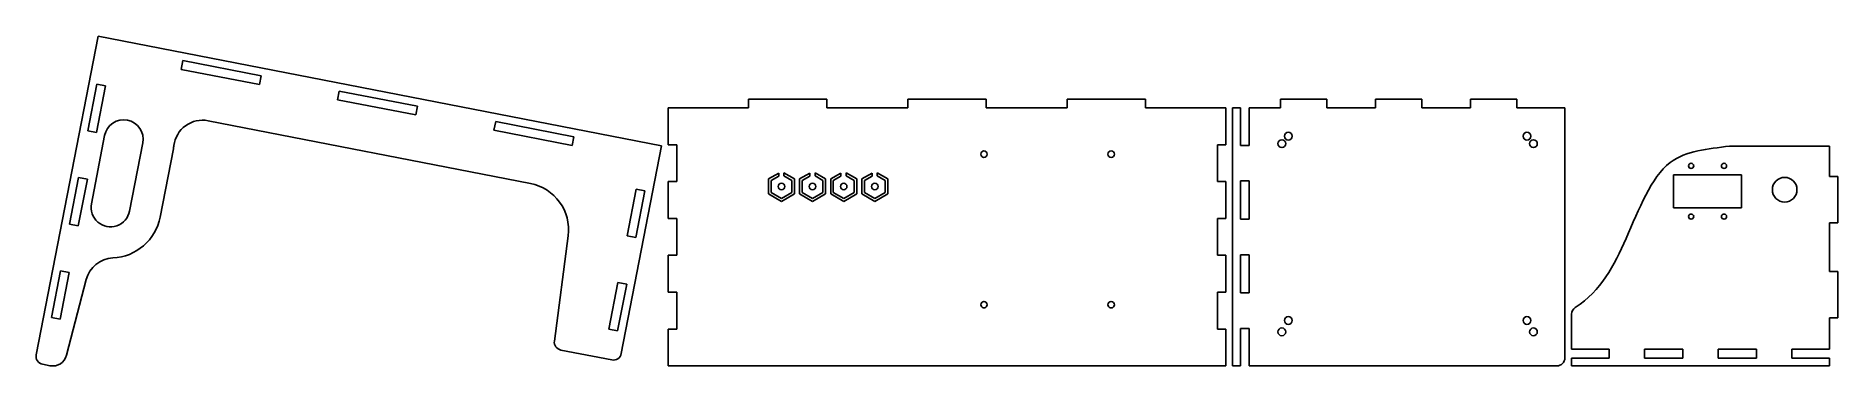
# Model space of a CAD drawing. Extents: x 35 to 729, y 35 to 162.
import ezdxf

# ---------------------------------------------------------------- set-up
doc = ezdxf.new("R2010")
doc.units = 0
doc.header["$LTSCALE"] = 0.5
doc.header["$MEASUREMENT"] = 0
doc.layers.add('VISIBLE', color=7, linetype='CONTINUOUS')

msp = doc.modelspace()

# ---------------------------------------------------------------- linework, layer by layer
at = {"layer": 'VISIBLE'}
for p, q in [((34.79, 39.16), (58.65, 161.9)), ((275.93, 119.66), (58.65, 161.9)), ((91.34, 152.44), (90.68, 149.07)), ((90.68, 149.07), (120.83, 143.21)), ((91.34, 152.44), (121.49, 146.58)), ((121.49, 146.58), (120.83, 143.21)), ((54.66, 125.37), (58.15, 143.34)), ((58.02, 124.71), (61.52, 142.69)), ((58.15, 143.34), (61.52, 142.69)), ((151.64, 140.72), (150.98, 137.35)), ((151.64, 140.72), (181.79, 134.86)), ((150.98, 137.35), (181.13, 131.49)), ((181.79, 134.86), (181.13, 131.49)), ((278.47, 134.24), (309.44, 134.24)), ((278.47, 134.24), (278.47, 120.03)), ((339.65, 137.54), (309.44, 137.54)), ((309.44, 134.24), (309.44, 137.54)), ((339.65, 134.24), (339.65, 137.54)), ((339.65, 134.24), (370.87, 134.24)), ((370.87, 134.24), (370.87, 137.54)), ((401.08, 137.54), (370.87, 137.54)), ((401.08, 134.24), (401.08, 137.54)), ((401.08, 134.24), (432.3, 134.24)), ((432.3, 134.24), (432.3, 137.54)), ((462.51, 137.54), (432.3, 137.54)), ((462.51, 134.24), (462.51, 137.54)), ((462.51, 134.24), (493.47, 134.24)), ((493.47, 134.24), (493.47, 120.03)), ((496.01, 134.24), (496.01, 34.82)), ((496.01, 134.24), (499.06, 134.24)), ((499.06, 119.78), (499.06, 134.24)), ((502.49, 119.78), (502.49, 134.24)), ((502.49, 134.24), (514.58, 134.24)), ((514.58, 137.54), (514.58, 134.24)), ((532.38, 137.54), (514.58, 137.54)), ((532.38, 137.54), (532.38, 134.24)), ((532.38, 134.24), (551.2, 134.24)), ((551.2, 137.54), (551.2, 134.24)), ((569, 137.54), (551.2, 137.54)), ((569, 137.54), (569, 134.24)), ((569, 134.24), (587.82, 134.24)), ((587.82, 137.54), (587.82, 134.24)), ((605.62, 137.54), (587.82, 137.54)), ((605.62, 137.54), (605.62, 134.24)), ((605.62, 134.24), (624.19, 134.24)), ((624.19, 134.24), (624.19, 37.96)), ((54.66, 125.37), (58.02, 124.71)), ((101.07, 129.28), (225.33, 105.12)), ((211.94, 128.99), (211.28, 125.63)), ((211.28, 125.63), (241.43, 119.77)), ((211.94, 128.99), (242.09, 123.13)), ((61.18, 123.58), (56.08, 97.32)), ((70.8, 94.46), (75.91, 120.72)), ((82.58, 92.17), (87.68, 118.43)), ((242.09, 123.13), (241.43, 119.77)), ((260.37, 39.6), (275.93, 119.66)), ((278.47, 120.03), (281.78, 120.03)), ((281.78, 120.03), (281.78, 105.83)), ((493.47, 120.03), (490.17, 120.03)), ((490.17, 105.83), (490.17, 120.03)), ((499.06, 119.78), (502.49, 119.78)), ((726.14, 119.51), (687.66, 119.51)), ((726.14, 107.81), (726.14, 119.51)), ((47.67, 89.42), (51.16, 107.39)), ((51.03, 88.76), (54.53, 106.74)), ((51.16, 107.39), (54.53, 106.74)), ((278.47, 105.83), (278.47, 91.63)), ((278.47, 105.83), (281.78, 105.83)), ((321.06, 109.13), (317.12, 106.85)), ((317.12, 106.85), (317.12, 101.07)), ((321.06, 107.97), (318.12, 106.27)), ((318.12, 106.27), (318.12, 101.65)), ((321.06, 109.13), (321.06, 107.97)), ((323.06, 108.04), (323.06, 109.19)), ((327.12, 106.85), (323.06, 109.19)), ((326.12, 106.27), (323.06, 108.04)), ((326.12, 101.65), (326.12, 106.27)), ((327.12, 101.07), (327.12, 106.85)), ((333.06, 109.13), (329.12, 106.85)), ((329.12, 106.85), (329.12, 101.07)), ((333.06, 107.97), (330.12, 106.27)), ((330.12, 106.27), (330.12, 101.65)), ((333.06, 109.13), (333.06, 107.97)), ((339.12, 106.85), (335.06, 109.19)), ((335.06, 108.04), (335.06, 109.19)), ((338.12, 106.27), (335.06, 108.04)), ((338.12, 101.65), (338.12, 106.27)), ((339.12, 101.07), (339.12, 106.85)), ((345.06, 109.13), (341.12, 106.85)), ((341.12, 106.85), (341.12, 101.07)), ((345.06, 107.97), (342.12, 106.27)), ((342.12, 106.27), (342.12, 101.65)), ((345.06, 109.13), (345.06, 107.97)), ((351.12, 106.85), (347.06, 109.19)), ((347.06, 108.04), (347.06, 109.19)), ((350.12, 106.27), (347.06, 108.04)), ((350.12, 101.65), (350.12, 106.27)), ((351.12, 101.07), (351.12, 106.85)), ((357.06, 109.13), (353.12, 106.85)), ((353.12, 106.85), (353.12, 101.07)), ((357.06, 107.97), (354.12, 106.27)), ((354.12, 106.27), (354.12, 101.65)), ((357.06, 109.13), (357.06, 107.97)), ((359.06, 108.04), (359.06, 109.19)), ((363.12, 106.85), (359.06, 109.19)), ((362.12, 106.27), (359.06, 108.04)), ((362.12, 101.65), (362.12, 106.27)), ((363.12, 101.07), (363.12, 106.85)), ((493.47, 105.83), (490.17, 105.83)), ((493.47, 105.83), (493.47, 91.63)), ((499.06, 91.38), (499.06, 106.09)), ((499.06, 106.09), (502.49, 106.09)), ((502.49, 91.38), (502.49, 106.09)), ((692.26, 108.48), (666.08, 108.48)), ((666.08, 95.76), (666.08, 108.48)), ((692.26, 95.76), (692.26, 108.48)), ((726.14, 107.81), (729.45, 107.81)), ((729.45, 107.81), (729.45, 90.01)), ((266.08, 102.92), (262.59, 84.95)), ((269.45, 102.27), (265.95, 84.29)), ((269.45, 102.27), (266.08, 102.92)), ((317.12, 101.07), (322.12, 98.19)), ((318.12, 101.65), (322.12, 99.34)), ((322.12, 99.34), (326.12, 101.65)), ((322.12, 98.19), (327.12, 101.07)), ((329.12, 101.07), (334.12, 98.19)), ((330.12, 101.65), (334.12, 99.34)), ((334.12, 99.34), (338.12, 101.65)), ((334.12, 98.19), (339.12, 101.07)), ((341.12, 101.07), (346.12, 98.19)), ((342.12, 101.65), (346.12, 99.34)), ((346.12, 99.34), (350.12, 101.65)), ((346.12, 98.19), (351.12, 101.07)), ((353.12, 101.07), (358.12, 98.19)), ((354.12, 101.65), (358.12, 99.34)), ((358.12, 99.34), (362.12, 101.65)), ((358.12, 98.19), (363.12, 101.07)), ((278.47, 91.63), (281.78, 91.63)), ((281.78, 91.63), (281.78, 77.43)), ((493.47, 91.63), (490.17, 91.63)), ((490.17, 77.43), (490.17, 91.63)), ((499.06, 91.38), (502.49, 91.38)), ((692.26, 95.76), (666.08, 95.76)), ((47.67, 89.42), (51.03, 88.76)), ((239.88, 84.93), (234.58, 44.42)), ((265.95, 84.29), (262.59, 84.95)), ((726.14, 90.01), (729.45, 90.01)), ((726.14, 71.19), (726.14, 90.01)), ((278.47, 77.43), (278.47, 63.23)), ((278.47, 77.43), (281.78, 77.43)), ((493.47, 77.43), (490.17, 77.43)), ((493.47, 77.43), (493.47, 63.23)), ((499.06, 62.97), (499.06, 77.68)), ((499.06, 77.68), (502.49, 77.68)), ((502.49, 62.97), (502.49, 77.68)), ((40.68, 53.47), (44.17, 71.44)), ((44.05, 52.81), (47.54, 70.79)), ((44.17, 71.44), (47.54, 70.79)), ((726.14, 71.19), (729.45, 71.19)), ((729.45, 71.19), (729.45, 53.39)), ((54.08, 68.09), (46.52, 38.96)), ((259.09, 66.97), (255.6, 49)), ((262.46, 66.32), (258.97, 48.34)), ((262.46, 66.32), (259.09, 66.97)), ((278.47, 63.23), (281.78, 63.23)), ((281.78, 63.23), (281.78, 49.02)), ((493.47, 63.23), (490.17, 63.23)), ((490.17, 49.02), (490.17, 63.23)), ((499.06, 62.97), (502.49, 62.97)), ((40.68, 53.47), (44.05, 52.81)), ((258.97, 48.34), (255.6, 49)), ((278.47, 49.02), (281.78, 49.02)), ((278.47, 49.02), (278.47, 34.82)), ((493.47, 49.02), (490.17, 49.02)), ((493.47, 49.02), (493.47, 34.82)), ((499.06, 49.28), (502.49, 49.28)), ((499.06, 34.82), (499.06, 49.28)), ((502.49, 34.82), (502.49, 49.28)), ((626.73, 54.72), (626.73, 41.3)), ((726.14, 53.39), (729.45, 53.39)), ((726.14, 41.3), (726.14, 53.39)), ((40.12, 34.92), (37.28, 35.48)), ((256.69, 37.12), (237.09, 40.93)), ((493.47, 34.82), (278.47, 34.82)), ((499.06, 34.82), (496.01, 34.82)), ((621.05, 34.82), (502.49, 34.82)), ((626.73, 41.3), (641.19, 41.3)), ((626.73, 37.87), (626.73, 34.82)), ((626.73, 37.87), (641.19, 37.87)), ((726.14, 34.82), (626.73, 34.82)), ((641.19, 41.3), (641.19, 37.87)), ((654.88, 41.3), (654.88, 37.87)), ((654.88, 41.3), (669.59, 41.3)), ((654.88, 37.87), (669.59, 37.87)), ((669.59, 41.3), (669.59, 37.87)), ((683.28, 41.3), (683.28, 37.87)), ((683.28, 41.3), (697.99, 41.3)), ((683.28, 37.87), (697.99, 37.87)), ((697.99, 41.3), (697.99, 37.87)), ((711.69, 41.3), (726.14, 41.3)), ((711.69, 41.3), (711.69, 37.87)), ((711.69, 37.87), (726.14, 37.87)), ((726.14, 34.82), (726.14, 37.87))]:
    msp.add_line(p, q, dxfattribs=at)
for centre, radius in [((515.04, 120.45), 1.5), ((517.54, 123.34), 1.5), ((609.54, 123.34), 1.5), ((612.04, 120.45), 1.5), ((400.21, 116.41), 1.25), ((449.21, 116.41), 1.25), ((672.82, 111.9), 1), ((685.52, 111.9), 1), ((322.12, 103.96), 1.25), ((334.12, 103.96), 1.25), ((346.12, 103.96), 1.25), ((358.12, 103.96), 1.25), ((708.9, 102.7), 4.75), ((672.82, 92.35), 1), ((685.52, 92.35), 1), ((400.21, 58.41), 1.25), ((449.21, 58.41), 1.25), ((515.04, 47.95), 1.5), ((517.54, 52.34), 1.5), ((609.54, 52.34), 1.5), ((612.04, 47.95), 1.5)]:
    msp.add_circle(centre, radius, dxfattribs=at)
for centre, radius, start, end in [((68.54, 122.15), 7.5, 349, 169), ((98.94, 118.35), 11.14, 79, 172.86949), ((68.54, 122.15), 19.5, 349, 352.86949), ((221.87, 87.29), 18.17, 352.54745, 79), ((63.44, 95.89), 7.5, 169, 349), ((63.44, 95.89), 19.5, 272.65895, 349), ((64.86, 65.29), 11.14, 92.65895, 165.45255), ((629.87, 54.72), 3.14, 122.57437, 180), ((237.69, 44.01), 3.14, 172.54745, 259), ((37.87, 38.56), 3.14, 169, 259), ((41.17, 40.35), 5.53, 259, 345.45255), ((257.29, 40.2), 3.14, 259, 349), ((621.05, 37.96), 3.14, 270, 0)]:
    msp.add_arc(centre, radius, start, end, dxfattribs=at)
msp.add_open_spline([(628.18, 57.37), (638.17, 63.75), (648.65, 84.3), (661.15, 117.59), (679.2, 118.29), (687.66, 119.51)], degree=3, knots=[0.3294692, 0.3294692, 0.3294692, 0.3294692, 0.4808798, 0.6473746, 0.7869118, 0.7869118, 0.7869118, 0.7869118], dxfattribs=at)

doc.saveas('drawing.dxf')
